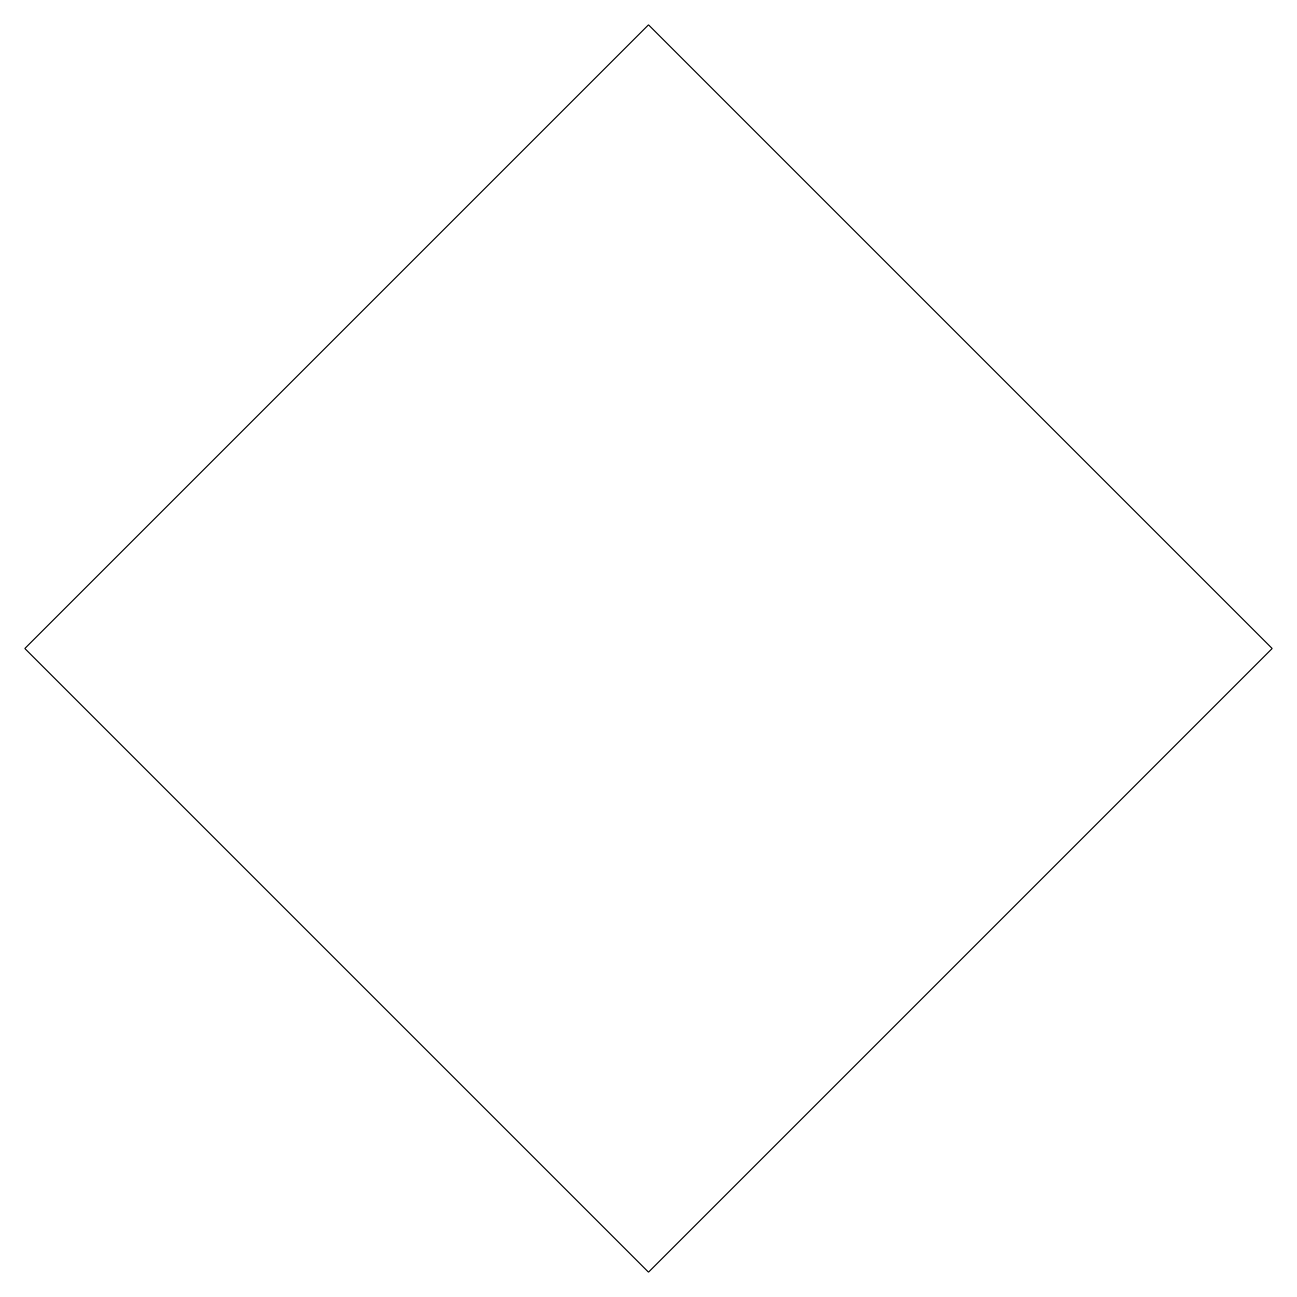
# Model space of a CAD drawing. Header units: millimetres. Extents: x -3.5 to 3.5, y -3.5 to 3.5.
import ezdxf

# ---------------------------------------------------------------- set-up
doc = ezdxf.new("R2010")
doc.units = ezdxf.units.MM

msp = doc.modelspace()

# ---------------------------------------------------------------- linework, layer by layer
at = {"color": 0, "linetype": 'Continuous', "lineweight": -2}
msp.add_lwpolyline([(0, -3.5), (3.5, 0), (0, 3.5), (-3.5, 0)], close=True, dxfattribs=at)

doc.saveas('drawing.dxf')
